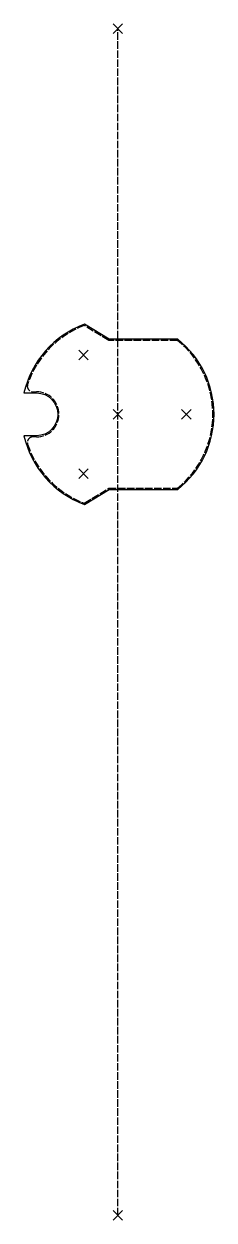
# Model space of a CAD drawing. Header units: millimetres. Extents: x -16 to 16, y -136 to 66.
import ezdxf

# ---------------------------------------------------------------- set-up
doc = ezdxf.new("R2010")
doc.units = ezdxf.units.MM
doc.header["$PDMODE"] = 3
doc.header["$PDSIZE"] = 0.8
doc.linetypes.add('DASHED', pattern=[1.524, 1.27, -0.254])
for name, color, linetype in [('PILOT_CENTRES', 3, 'Continuous'), ('PLATE_PILOT_CENTRES', 3, 'Continuous'), ('RECESS', 4, 'Continuous'), ('REFERENCE', 8, 'DASHED'), ('SPINDLE_CENTRE', 1, 'Continuous')]:
    doc.layers.add(name, color=color, linetype=linetype)

msp = doc.modelspace()

# ---------------------------------------------------------------- linework, layer by layer
at = {"layer": 'PILOT_CENTRES'}
for p in [(0, 65), (0, -135)]:
    msp.add_point(p, dxfattribs=at)
at = {"layer": 'PLATE_PILOT_CENTRES'}
for p in [(-5.78, 10), (11.55, 0), (-5.78, -10)]:
    msp.add_point(p, dxfattribs=at)
at = {"layer": 'RECESS'}
msp.add_lwpolyline([(-5.63, 15.19, 0.253201), (-15.79, 3.6), (-13.7, 3.6, -1), (-13.7, -3.6), (-15.79, -3.6, 0.253201), (-5.63, -15.19), (-1.46, -12.66), (10.1, -12.66, 0.481534), (10.1, 12.66), (-1.46, 12.66)], format="xyb", close=True, dxfattribs=at)
at = {"layer": 'REFERENCE'}
msp.add_line((0, -135), (0, 65), dxfattribs=at)
msp.add_lwpolyline([(-5.65, 14.97, 0.225915), (-15.18, 5.05, 0.511771), (-14.28, 3.8), (-13.7, 3.8, -1), (-13.7, -3.8), (-14.28, -3.8, 0.511771), (-15.18, -5.05, 0.225915), (-5.65, -14.97), (-1.52, -12.46), (10.03, -12.46, 0.47885), (10.03, 12.46), (-1.52, 12.46)], format="xyb", close=True, dxfattribs=at)
at = {"layer": 'SPINDLE_CENTRE'}
msp.add_point((0, 0), dxfattribs=at)

doc.saveas('drawing.dxf')
